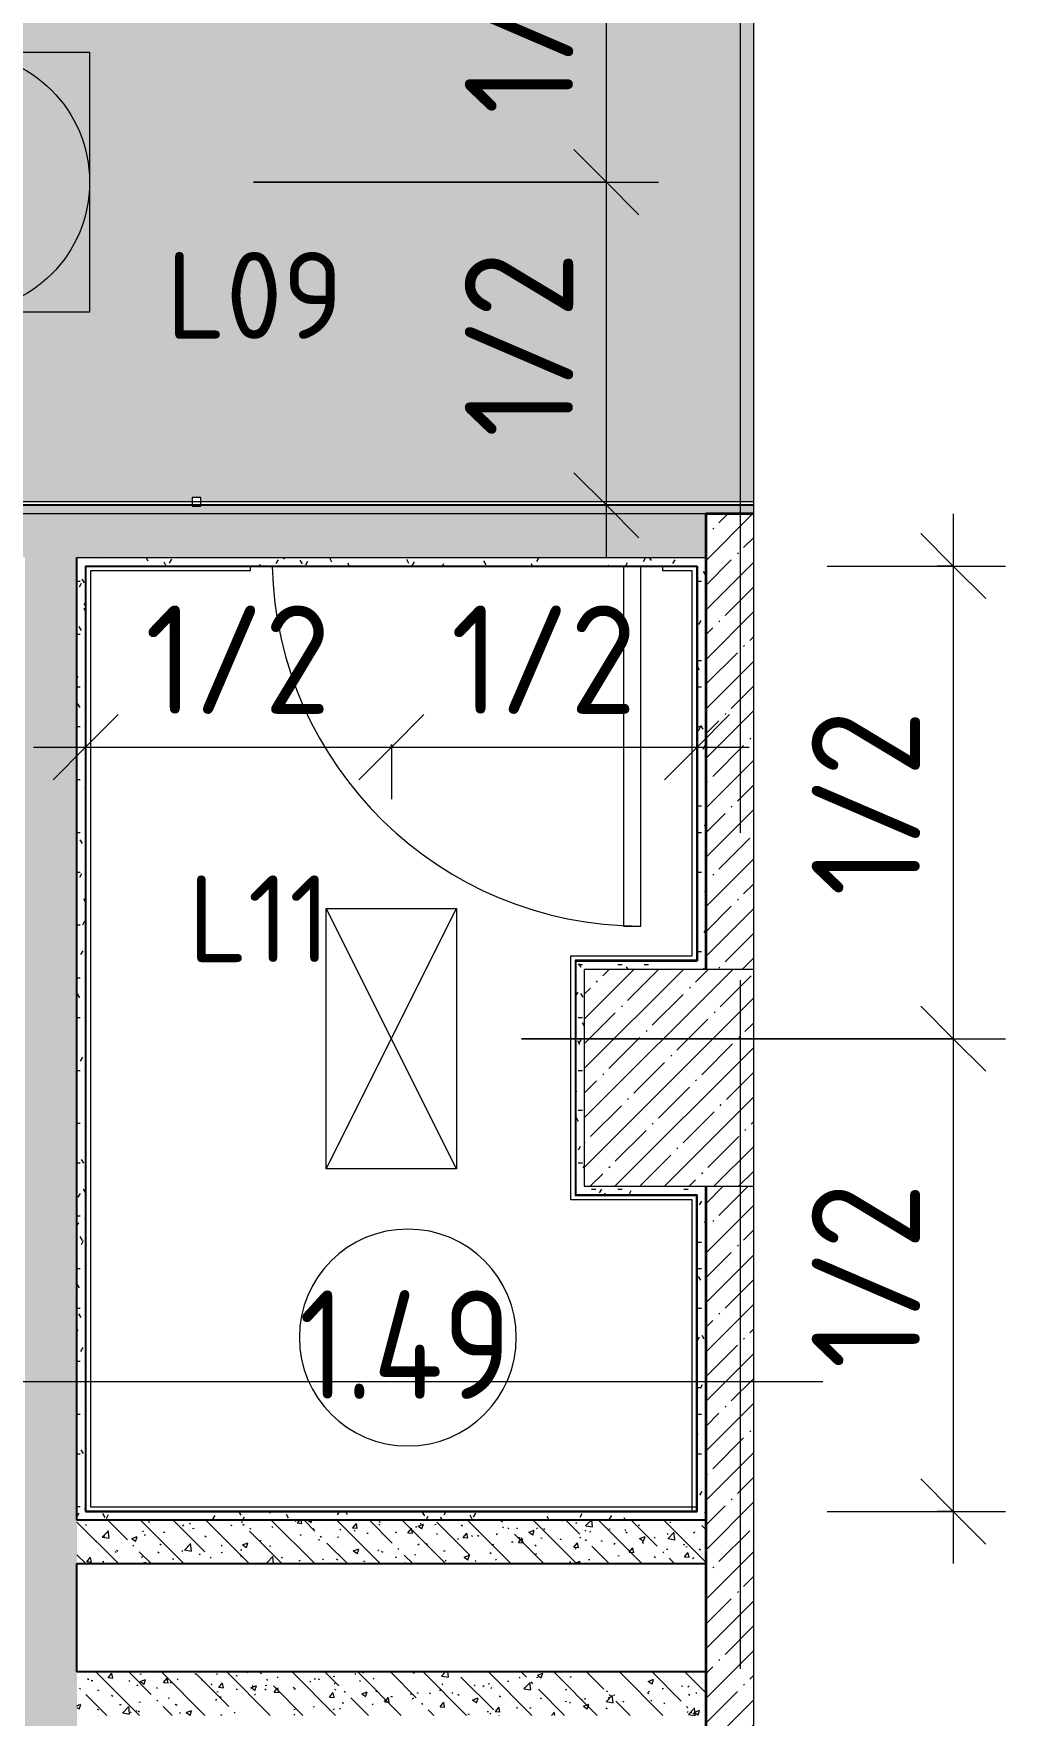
# Model space of a CAD drawing. Header units: millimetres. Extents: x 35802 to 233035, y -8553 to 29000.
# Drawn here: x 82930 to 85171, y 17380 to 21257 of the extents above; entities that cross this region are included whole.
import ezdxf

# ---------------------------------------------------------------- set-up
doc = ezdxf.new("R2010")
doc.units = ezdxf.units.MM
doc.linetypes.add('Осевая', pattern=[3175, 635, -476.25, 1587.5, -476.25])
for name, color, linetype, lineweight in [('A-ANNO-DIMS', 7, 'Continuous', 9), ('A-ANNO-DIMS-100', 7, 'Continuous', 9), ('A-ANNO-NOTE', 7, 'Continuous', 9), ('A-AREA-IDEN', 7, 'Continuous', 9), ('A-DETL-GENF', 7, 'Continuous', 9), ('A-DOOR', 7, 'Continuous', 9), ('A-DOOR-1', 7, 'Continuous', 13), ('A-WALL', 7, 'Continuous', 9), ('E-LITE-EQPM-IDEN', 7, 'Continuous', 9), ('I-WALL', 7, 'Continuous', 9), ('S-COLS', 7, 'Continuous', 9), ('Оси', 7, 'Continuous', 9), ('Оси-2', 7, 'Осевая', 9)]:
    doc.layers.add(name, color=color, linetype=linetype, lineweight=lineweight)
doc.layers.add('A-CLNG-PATT-1', color=7, linetype='Continuous', lineweight=9, transparency=1)
for name, color, linetype, lineweight, true_color in [('A-WALL-1', 7, 'Continuous', 35, 0x3c3c3c), ('A-WALL-2', 7, 'Continuous', 25, 0x3c3c3c), ('A-WALL-FNSH-2', 7, 'Continuous', 13, 0x3c3c3c)]:
    doc.layers.add(name, color=color, linetype=linetype, lineweight=lineweight, true_color=true_color)
doc.styles.add('GOST Common', font='GOST_Common.ttf', dxfattribs={"height": 200})
doc.styles.add('GOST Common_1', font='GOST_Common.ttf', dxfattribs={"width": 0.9, "height": 250})
doc.styles.add('ISOCPEUR', font='isocpeur.ttf', dxfattribs={"width": 0.9, "height": 250})
doc.dimstyles.new('ISO-2_5_0_9К_БОЛЬШОЙ', dxfattribs={"dimscale": 304.8, "dimtxt": 248.995294, "dimasz": 0.492126, "dimexe": 0.393701, "dimexo": 0.984252, "dimgap": 0, "dimtad": 1, "dimdec": 0, "dimrnd": 10, "dimzin": 0, "dimdsep": 46, "dimtxsty": 'ISOCPEUR', "dimblk1": 'OBLIQUE', "dimblk2": 'OBLIQUE', "dimsah": 1, "dimcen": 0.09, "dimdle": 0.393701, "dimazin": 0, "dimtfac": 1, "dimtdec": 4, "dimtix": 1, "dimtmove": 0, "dimatfit": 3, "dimfxl": 1, "dimtvp": 1, "dimtolj": 1, "dimtzin": 0, "dimarcsym": 2})
pattern_1 = [(45, (0, 0), (-57.02463, 57.02463), []), (45, (57.025, 0), (-57.02463, 57.02463), [100.806, -20.161, 3.353, -16.808])]
pattern_2 = [(135, (0, 0), (-75.43415, -75.43415), [106.68, -17.78, 3.556, -17.78]), (135, (0, 75.39), (-75.43415, -75.43415), []), (50, (0, 0), (127.52922, -11.15758), [13.335, -146.685]), (355, (0, 0), (-24.66966, 133.74002), [10.668, -117.348]), (100.451, (10.63, -0.93), (102.85973, 122.58178), [11.333, -124.663]), (46.184, (0, 35.56), (189.75516, -29.43036), [20.002, -220.027]), (96.636, (15.81, 33.1), (166.1822, 173.1996), [17, -186.995]), (351.184, (0, 35.56), (166.18393, 173.19757), [16.002, -176.022]), (21, (17.78, 26.67), (106.13027, -71.58603), [13.335, -146.685]), (326, (17.78, 26.67), (43.26188, 128.93175), [10.668, -117.348]), (71.451, (26.62, 20.7), (149.39198, 57.34505), [11.333, -124.663]), (37.5, (0, 0), (2.162228, 59.188357), [3.353, -112.573, 3.353, -115.773, -117.792]), (37.5, (0, 0), (2.162228, 59.188357), [-235.052, 3.353, -114.44]), (7.5, (0, 0), (46.773857, 70.126152), [3.353, -64.567, 3.353, -109.906, -44.894]), (7.5, (0, 0), (46.773857, 70.126152), [-181.178, 3.353, -41.542]), (327.5, (-39.65, 0), (94.91367, -4.010093), [3.353, -41.097, 3.353, -135.331, -184.023]), (327.5, (-39.65, 0), (94.91367, -4.010093), [-183.134, 3.353, -180.67]), (317.5, (-57.43, 0), (103.69057, 17.79882), [3.353, -54.432, 3.353, -88.748, -130.683]), (317.5, (-57.43, 0), (103.69057, 17.79882), [-149.885, 3.353, -127.33])]
pattern_3 = [(0, (0, 0), (121.92, 30.48), [10.058, -81.382, 10.058, -81.382, -487.68]), (0, (0, 0), (121.92, 30.48), [-182.88, 10.058, -172.822, 10.058, -81.382, -213.36]), (0, (0, 0), (121.92, 30.48), [-457.2, 10.058, -50.902, 10.058, -142.342]), (120, (45.72, 15.24), (-87.356454, 90.345817), [10.058, -81.382, 10.058, -81.382, -487.68]), (120, (45.72, 15.24), (-87.356454, 90.345817), [-182.88, 10.058, -172.822, 10.058, -81.382, -213.36]), (120, (45.72, 15.24), (-87.356454, 90.345817), [-457.2, 10.058, -50.902, 10.058, -142.342]), (240, (60.96, 76.2), (-34.563546, -120.825817), [10.058, -81.382, 10.058, -81.382, -487.68]), (240, (60.96, 76.2), (-34.563546, -120.825817), [-182.88, 10.058, -172.822, 10.058, -81.382, -213.36]), (240, (60.96, 76.2), (-34.563546, -120.825817), [-457.2, 10.058, -50.902, 10.058, -142.342])]

# ---------------------------------------------------------------- blocks, each defined once
blk = doc.blocks.new('110_Дверь_СКБ_1Ст_Внутренняя1 - Д-7_п__950x2100h_Туалет-32105350-План расстановки осветительного оборудования 1 этажа в осях 12-23')
at = {"layer": 'A-DOOR'}
blk.add_arc((-412.5, 50), 850, 1.3527, 90, dxfattribs=at)
at = {"layer": 'A-DOOR-1'}
for p, q in [((-412.5, 900), (-412.5, 70)), ((-372.5, 900), (-412.5, 900)), ((-372.5, 70), (-372.5, 900))]:
    blk.add_line(p, q, dxfattribs=at)
blk = doc.blocks.new('BSC_Колонна _Прямоугольная - 500х500-V38-План расстановки осветительного оборудования 1 этажа в осях 12-23')
at = {"layer": 'S-COLS'}
h = blk.add_hatch(dxfattribs=at)
h.set_pattern_fill('FP_54', color=256, style=0, pattern_type=2)
h.set_pattern_definition([(45, (-84450, -18850), (-57.02463, 57.02463), []), (45, (-84392.975, -18850), (-57.02463, 57.02463), [100.806, -20.161, 3.353, -16.808])])
h.paths.add_polyline_path([(-250, -250), (140, -250), (140, 250), (-250, 250)])
for p, q in [((140, 250), (-250, 250)), ((-250, 250), (-250, -250)), ((-250, -250), (140, -250))]:
    blk.add_line(p, q, dxfattribs=at)
blk = doc.blocks.new('DET_L_Линия разрыва - М100-30654842-План расстановки осветительного оборудования 1 этажа в осях 12-23')
at = {"layer": 'A-DETL-GENF'}
blk.add_line((24079.7, 0), (12339.9, 0), dxfattribs=at)
blk = doc.blocks.new('Марка_Помещения - Номер-25198446-План расстановки осветительного оборудования 1 этажа в осях 12-23')
at = {"layer": 'A-AREA-IDEN'}
for start, end in [(360, 180), (180, 360)]:
    blk.add_arc((0, 0), 2.5, start, end, dxfattribs=at)
blk = doc.blocks.new('DIMBLOCK113-План расстановки осветительного оборудования 1 этажа в осях 12-23')
at = {"layer": 'A-ANNO-DIMS-100', "lineweight": 20}
for p, q in [((84251, 20915), (84176, 20990)), ((84251, 20915), (84326, 20840)), ((84251, 20170), (84176, 20245)), ((84251, 20170), (84326, 20095))]:
    blk.add_line(p, q, dxfattribs=at)
at = {"layer": 'A-ANNO-DIMS-100'}
for p, q in [((83437.3, 20915), (84371, 20915)), ((84251, 20915), (83437.3, 20915)), ((84251, 20050), (84251, 20915)), ((84445, 20170), (84131, 20170)), ((84251, 20170), (84445, 20170))]:
    blk.add_line(p, q, dxfattribs=at)
at = {"layer": 'A-ANNO-DIMS-100', "color": 0, "insert": (83924.4, 20327), "char_height": 250, "width": 517.144, "attachment_point": 1, "rotation": 90, "line_spacing_factor": 1.149209, "style": 'ISOCPEUR'}
blk.add_mtext('1/2', dxfattribs=at)
blk = doc.blocks.new('_Oblique')
at = {"color": 0, "linetype": 'ByBlock', "lineweight": -2}
blk.add_line((-0.5, -0.5), (0.5, 0.5), dxfattribs=at)
blk = doc.blocks.new('DIMBLOCK114-План расстановки осветительного оборудования 1 этажа в осях 12-23')
at = {"layer": 'A-ANNO-DIMS-100'}
for p, q in [((84251, 20915), (84251, 21780)), ((84445, 21660), (84131, 21660)), ((84251, 21660), (84445, 21660)), ((83437.3, 20915), (84371, 20915)), ((84251, 20915), (83437.3, 20915))]:
    blk.add_line(p, q, dxfattribs=at)
at = {"layer": 'A-ANNO-DIMS-100', "lineweight": 20}
for p, q in [((84251, 21660), (84176, 21735)), ((84251, 21660), (84326, 21585)), ((84251, 20915), (84176, 20990)), ((84251, 20915), (84326, 20840))]:
    blk.add_line(p, q, dxfattribs=at)
at = {"layer": 'A-ANNO-DIMS-100', "color": 0, "insert": (83924.4, 21072), "char_height": 250, "width": 517.144, "attachment_point": 1, "rotation": 90, "line_spacing_factor": 1.149209, "style": 'ISOCPEUR'}
blk.add_mtext('1/2', dxfattribs=at)
blk = doc.blocks.new('DIMBLOCK135-План расстановки осветительного оборудования 1 этажа в осях 12-23')
at = {"layer": 'A-ANNO-DIMS-100'}
for p, q in [((83050, 19418.4), (83050, 19732.4)), ((82930, 19612.4), (83755, 19612.4)), ((83050, 19612.4), (83050, 19418.4)), ((83755, 19618.3), (83755, 19492.4)), ((83755, 19612.4), (83755, 19618.3))]:
    blk.add_line(p, q, dxfattribs=at)
at = {"layer": 'A-ANNO-DIMS-100', "lineweight": 20}
for p, q in [((83050, 19612.4), (83125, 19687.4)), ((83755, 19612.4), (83830, 19687.4)), ((83050, 19612.4), (82975, 19537.4)), ((83755, 19612.4), (83680, 19537.4))]:
    blk.add_line(p, q, dxfattribs=at)
at = {"layer": 'A-ANNO-DIMS-100', "color": 0, "insert": (83187, 19939), "char_height": 250, "width": 517.144, "attachment_point": 1, "line_spacing_factor": 1.149209, "style": 'ISOCPEUR'}
blk.add_mtext('1/2', dxfattribs=at)
blk = doc.blocks.new('DIMBLOCK136-План расстановки осветительного оборудования 1 этажа в осях 12-23')
at = {"layer": 'A-ANNO-DIMS-100'}
for p, q in [((84460, 19418.4), (84460, 19732.4)), ((83755, 19618.3), (83755, 19492.4)), ((83755, 19612.4), (83755, 19618.3)), ((83755, 19612.4), (84580, 19612.4)), ((84460, 19612.4), (84460, 19418.4))]:
    blk.add_line(p, q, dxfattribs=at)
at = {"layer": 'A-ANNO-DIMS-100', "lineweight": 20}
for p, q in [((83755, 19612.4), (83830, 19687.4)), ((84460, 19612.4), (84535, 19687.4)), ((83755, 19612.4), (83680, 19537.4)), ((84460, 19612.4), (84385, 19537.4))]:
    blk.add_line(p, q, dxfattribs=at)
at = {"layer": 'A-ANNO-DIMS-100', "color": 0, "insert": (83892, 19939), "char_height": 250, "width": 517.144, "attachment_point": 1, "line_spacing_factor": 1.149209, "style": 'ISOCPEUR'}
blk.add_mtext('1/2', dxfattribs=at)
blk = doc.blocks.new('DIMBLOCK137-План расстановки осветительного оборудования 1 этажа в осях 12-23')
at = {"layer": 'A-ANNO-DIMS-100'}
for p, q in [((85051, 20150), (85051, 18940)), ((84760, 20030), (85171, 20030)), ((85051, 20030), (85013.5, 20030)), ((84055, 18940), (85171, 18940)), ((85051, 18940), (84055, 18940))]:
    blk.add_line(p, q, dxfattribs=at)
at = {"layer": 'A-ANNO-DIMS-100', "lineweight": 20}
for p, q in [((85051, 20030), (84976, 20105)), ((85051, 20030), (85126, 19955)), ((85051, 18940), (84976, 19015)), ((85051, 18940), (85126, 18865))]:
    blk.add_line(p, q, dxfattribs=at)
at = {"layer": 'A-ANNO-DIMS-100', "color": 0, "insert": (84724.4, 19269.5), "char_height": 250, "width": 517.144, "attachment_point": 1, "rotation": 90, "line_spacing_factor": 1.149209, "style": 'ISOCPEUR'}
blk.add_mtext('1/2', dxfattribs=at)
blk = doc.blocks.new('DIMBLOCK138-План расстановки осветительного оборудования 1 этажа в осях 12-23')
at = {"layer": 'A-ANNO-DIMS-100', "lineweight": 20}
for p, q in [((85051, 18940), (84976, 19015)), ((85051, 18940), (85126, 18865)), ((85051, 17850), (84976, 17925)), ((85051, 17850), (85126, 17775))]:
    blk.add_line(p, q, dxfattribs=at)
at = {"layer": 'A-ANNO-DIMS-100'}
for p, q in [((84055, 18940), (85171, 18940)), ((85051, 18940), (84055, 18940)), ((85051, 18940), (85051, 17730)), ((84760, 17850), (85171, 17850)), ((85051, 17850), (85013.5, 17850))]:
    blk.add_line(p, q, dxfattribs=at)
at = {"layer": 'A-ANNO-DIMS-100', "color": 0, "insert": (84724.4, 18179.5), "char_height": 250, "width": 517.144, "attachment_point": 1, "rotation": 90, "line_spacing_factor": 1.149209, "style": 'ISOCPEUR'}
blk.add_mtext('1/2', dxfattribs=at)

msp = doc.modelspace()

# ---------------------------------------------------------------- hatches: boundary and pattern name
at = {"layer": 'A-CLNG-PATT-1'}
h = msp.add_hatch(color=256, dxfattribs=at)
h.paths.add_polyline_path([(84590, 20178), (84590, 21652), (82302, 21652), (82302, 22672), (68282, 22672), (68282, 26852), (68202, 26852), (68202, 26860), (67111, 26860), (67110, 26852), (66788, 26852), (66788, 26472), (66132, 26472), (66132, 26859), (60788, 26859), (60788, 26472), (60132, 26472), (60132, 26852), (57578, 26852), (57578, 25558), (57958, 25558), (57958, 24978), (58130, 24978), (58130, 24950), (58180, 24950), (58180, 24850), (58785, 24850), (58785, 24950), (58835, 24950), (58835, 24850), (59885, 24850), (59885, 24950), (59935, 24950), (59935, 24850), (60560, 24850), (60560, 24950), (60770, 24950), (60770, 24955), (61865, 24955), (61865, 24950), (61935, 24950), (61935, 24955), (63055, 24955), (63055, 24950), (63125, 24950), (63125, 24955), (64245, 24955), (64245, 24950), (64315, 24950), (64315, 24955), (65435, 24955), (65435, 24950), (65505, 24950), (65505, 24955), (66090, 24955), (66090, 24950), (66760, 24950), (66760, 24960), (66780, 24960), (66780, 24970.5), (66788, 24970.5), (66788, 22672), (66288, 22672), (66288, 21178), (78707.8, 21178), (78707.8, 20178), (83295.5, 20178), (83295.5, 20188), (83315.5, 20188), (83315.5, 20178)])
h.paths.add_polyline_path([(58140, 24810), (58140, 24850), (58130, 24850), (58130, 24810)])
h.paths.add_polyline_path([(60600, 24830), (60610, 24830), (60610, 24850), (60600, 24850)])
at = {"layer": 'I-WALL'}
h = msp.add_hatch(dxfattribs=at)
h.set_pattern_fill('FP_67', color=256, style=0, pattern_type=2)
h.set_pattern_definition(pattern_3)
h.paths.add_polyline_path([(84480, 20150), (84590, 20150), (84590, 20170), (78679.8, 20170), (78679.8, 20150), (83263.9, 20150)])
h = msp.add_hatch(dxfattribs=at)
h.set_pattern_fill('FP_21', color=256, style=0, pattern_type=2)
h.set_pattern_definition(pattern_2)
h.paths.add_polyline_path([(84480, 20050), (84480, 20150), (81550, 20150), (81550, 20050), (83263.9, 20050)])
h = msp.add_hatch(dxfattribs=at)
h.set_pattern_fill('FP_1', color=256, style=0, pattern_type=2)
h.set_pattern_definition(pattern_1)
h.paths.add_polyline_path([(84590, 19100), (84590, 20150), (84480, 20150), (84480, 19100)])
h = msp.add_hatch(dxfattribs=at)
h.set_pattern_fill('FP_67', color=256, style=0, pattern_type=2)
h.set_pattern_definition(pattern_3)
h.paths.add_polyline_path([(82930, 15270), (82930, 20050), (82910, 20050), (82910, 15270)])
h = msp.add_hatch(dxfattribs=at)
h.set_pattern_fill('FP_21', color=256, style=0, pattern_type=2)
h.set_pattern_definition(pattern_2)
h.paths.add_polyline_path([(83030, 15250), (83030, 20050), (82930, 20050), (82930, 15250)])
h = msp.add_hatch(dxfattribs=at)
h.set_pattern_fill('FP_67', color=256, style=0, pattern_type=2)
h.set_pattern_definition(pattern_3)
h.paths.add_polyline_path([(84460, 20030), (84480, 20030), (84480, 20050), (83030, 20050), (83030, 20030), (83263.9, 20030)])
h = msp.add_hatch(dxfattribs=at)
h.set_pattern_fill('FP_67', color=256, style=0, pattern_type=2)
h.set_pattern_definition(pattern_3)
h.paths.add_polyline_path([(83030, 17830), (83050, 17830), (83050, 20030), (83030, 20030), (83030, 19329.5)])
h = msp.add_hatch(dxfattribs=at)
h.set_pattern_fill('FP_67', color=256, style=0, pattern_type=2)
h.set_pattern_definition(pattern_3)
h.paths.add_polyline_path([(84460, 19120), (84480, 19120), (84480, 20030), (84460, 20029), (84460, 19121)])
h = msp.add_hatch(dxfattribs=at)
h.set_pattern_fill('FP_67', color=256, style=0, pattern_type=2)
h.set_pattern_definition(pattern_3)
h.paths.add_polyline_path([(84180, 18600), (84200, 18600), (84200, 19120), (84180, 19120), (84180, 19100)])
h = msp.add_hatch(dxfattribs=at)
h.set_pattern_fill('FP_67', color=256, style=0, pattern_type=2)
h.set_pattern_definition(pattern_3)
h.paths.add_polyline_path([(84200, 19100), (84480, 19100), (84480, 19120), (84200, 19120)])
h = msp.add_hatch(dxfattribs=at)
h.set_pattern_fill('FP_67', color=256, style=0, pattern_type=2)
h.set_pattern_definition(pattern_3)
h.paths.add_polyline_path([(84459, 18580), (84460, 18580), (84460, 18600), (84180, 18600), (84180, 18580), (84200, 18580)])
h = msp.add_hatch(dxfattribs=at)
h.set_pattern_fill('FP_67', color=256, style=0, pattern_type=2)
h.set_pattern_definition(pattern_3)
h.paths.add_polyline_path([(84460, 17850), (84480, 17850), (84480, 18600), (84460, 18600), (84460, 17851)])
h = msp.add_hatch(dxfattribs=at)
h.set_pattern_fill('FP_1', color=256, style=0, pattern_type=2)
h.set_pattern_definition(pattern_1)
h.paths.add_polyline_path([(84590, 15650), (84590, 18600), (84480, 18600), (84480, 15650)])
h = msp.add_hatch(dxfattribs=at)
h.set_pattern_fill('FP_67', color=256, style=0, pattern_type=2)
h.set_pattern_definition(pattern_3)
h.paths.add_polyline_path([(83050, 17830), (84480, 17830), (84480, 17850), (83050, 17850)])
h = msp.add_hatch(dxfattribs=at)
h.set_pattern_fill('FP_21', color=256, style=0, pattern_type=2)
h.set_pattern_definition(pattern_2)
h.paths.add_polyline_path([(84480, 17730), (84480, 17830), (83030, 17830), (83030, 17730), (83263.9, 17730)])
h = msp.add_hatch(dxfattribs=at)
h.set_pattern_fill('FP_21', color=256, style=0, pattern_type=2)
h.set_pattern_definition(pattern_2)
h.paths.add_polyline_path([(84480, 17380), (84480, 17480), (83030, 17480), (83030, 17380), (83263.9, 17380)])

# ---------------------------------------------------------------- linework, layer by layer
at = {"layer": 'A-ANNO-NOTE'}
for p, q in [((82459, 21215), (83059, 21215)), ((83059, 21215), (83059, 20615)), ((83059, 20615), (82459, 20615)), ((83605, 18640), (83605, 19240)), ((83605, 19240), (83905, 19240)), ((83905, 18640), (83605, 19240)), ((83605, 18640), (83905, 19240)), ((83905, 19240), (83905, 18640)), ((83905, 18640), (83605, 18640))]:
    msp.add_line(p, q, dxfattribs=at)
msp.add_circle((82759, 20915), 300, dxfattribs=at)
at = {"layer": 'A-WALL'}
for p, q in [((84480, 20150), (81550, 20150)), ((83030, 20050), (84480, 20050))]:
    msp.add_line(p, q, dxfattribs=at)
at = {"layer": 'A-WALL-1'}
for p, q in [((84480, 20150), (84480, 19100)), ((84590, 20150), (84480, 20150)), ((84480, 18600), (84480, 15650))]:
    msp.add_line(p, q, dxfattribs=at)
at = {"layer": 'A-WALL-2'}
for p, q in [((84590, 20170), (78699.8, 20170)), ((83030, 17830), (83030, 20050)), ((83050, 20030), (84460, 20030)), ((83050, 20030), (83050, 17850)), ((84460, 20030), (84460, 19120)), ((84180, 19120), (84180, 18580)), ((84180, 19120), (84460, 19120)), ((84180, 18580), (84460, 18580)), ((84460, 17850), (84460, 18580)), ((83050, 17850), (84460, 17850)), ((84480, 17830), (83030, 17830)), ((83030, 17730), (84480, 17730)), ((83030, 17480), (83030, 17730)), ((84480, 17480), (83030, 17480))]:
    msp.add_line(p, q, dxfattribs=at)
at = {"layer": 'A-WALL-FNSH-2'}
for p, q in [((84590, 20178), (78707.8, 20178)), ((83315.5, 20188), (83295.5, 20188)), ((83295.5, 20188), (83295.5, 20168)), ((83295.5, 20168), (83315.5, 20168)), ((83315.5, 20168), (83315.5, 20188)), ((83051, 20029), (84459, 20029)), ((83051, 17851), (83051, 20029)), ((84459, 20029), (84459, 19121)), ((84179, 19121), (84179, 18579)), ((84459, 19121), (84179, 19121)), ((84179, 18579), (84459, 18579)), ((84459, 17851), (84459, 18580)), ((84459, 17851), (83051, 17851))]:
    msp.add_line(p, q, dxfattribs=at)
at = {"layer": 'I-WALL'}
for p, q in [((83061, 20019), (83061, 17861)), ((83430, 20019), (83061, 20019)), ((83430, 20019), (83430, 20030)), ((84380, 20030), (84380, 20019)), ((84449, 20019), (84380, 20019)), ((84449, 19131), (84449, 20019)), ((84169, 18569), (84169, 19131)), ((84169, 19131), (84449, 19131)), ((84449, 18569), (84169, 18569)), ((84449, 17850), (84449, 18569)), ((83061, 17861), (84460, 17861))]:
    msp.add_line(p, q, dxfattribs=at)
at = {"layer": 'Оси'}
for p, q in [((84560, 19415.1), (84560, 21915.1)), ((82250, 18150), (84750, 18150))]:
    msp.add_line(p, q, dxfattribs=at)
at = {"layer": 'Оси-2'}
msp.add_line((84560, 501), (84560, 19415.1), dxfattribs=at)

# ---------------------------------------------------------------- block references
at = {"layer": 'A-AREA-IDEN', "xscale": 99.99999999999993, "yscale": 99.99999999999993, "zscale": 99.99999999999993}
msp.add_blockref('Марка_Помещения - Номер-25198446-План расстановки осветительного оборудования 1 этажа в осях 12-23', (83793, 18251.1), dxfattribs=at)
at = {"layer": 'A-DETL-GENF', "rotation": 90.00000000000031}
msp.add_blockref('DET_L_Линия разрыва - М100-30654842-План расстановки осветительного оборудования 1 этажа в осях 12-23', (84590, 3301.1), dxfattribs=at)
at = {"layer": 'A-DOOR', "rotation": 180}
msp.add_blockref('110_Дверь_СКБ_1Ст_Внутренняя1 - Д-7_п__950x2100h_Туалет-32105350-План расстановки осветительного оборудования 1 этажа в осях 12-23', (83917.5, 20100), dxfattribs=at)
at = {"layer": 'S-COLS'}
msp.add_blockref('BSC_Колонна _Прямоугольная - 500х500-V38-План расстановки осветительного оборудования 1 этажа в осях 12-23', (84450, 18850), dxfattribs=at)

# ---------------------------------------------------------------- texts
at = {"layer": 'A-AREA-IDEN', "insert": (83542.1, 18359.7), "char_height": 250, "width": 627.721, "attachment_point": 1, "style": 'GOST Common_1'}
msp.add_mtext('1.49', dxfattribs=at)
at = {"layer": 'E-LITE-EQPM-IDEN', "char_height": 200, "attachment_point": 1, "style": 'GOST Common'}
for s, insert, width in [('L09', (83235.8, 20754.1), 529.114), ('L11', (83286.4, 19316.6), 416.877)]:
    msp.add_mtext(s, dxfattribs=dict(at, insert=insert, width=width))

# ---------------------------------------------------------------- dimensions: what is measured, and where the dimension line sits
at = {"layer": 'A-ANNO-DIMS'}
for base, p1, p2, override, picture, middle in [((84251, 21660), (83137.3, 20915), (84145, 21660), {"dimpost": '<>', "dimfxl": 1253.173983}, 'DIMBLOCK114-План расстановки осветительного оборудования 1 этажа в осях 12-23', (84126, 21287.5)), ((84251, 20915), (84145, 20170), (83137.3, 20915), {"dimpost": '<>', "dimfxl": 1253.173983}, 'DIMBLOCK113-План расстановки осветительного оборудования 1 этажа в осях 12-23', (84126, 20542.5)), ((85051, 18940), (84460, 20030), (83755, 18940), {"dimpost": '<>', "dimfxl": 1298.123682}, 'DIMBLOCK137-План расстановки осветительного оборудования 1 этажа в осях 12-23', (84926, 19485)), ((85051, 17850), (83755, 18940), (84460, 17850), {"dimpost": '<>', "dimfxl": 1298.123682}, 'DIMBLOCK138-План расстановки осветительного оборудования 1 этажа в осях 12-23', (84926, 18395))]:
    dim = msp.add_linear_dim(base=base, p1=p1, p2=p2, angle=90, text='1/2', dimstyle='ISO-2_5_0_9К_БОЛЬШОЙ', override=override, dxfattribs=at)
    dim.commit()
    dim.dimension.update_dxf_attribs({"geometry": picture, "text_midpoint": middle})
for base, p1, p2, picture, middle in [((83755, 19612.4), (83050, 19718.4), (83755, 19318.3), 'DIMBLOCK135-План расстановки осветительного оборудования 1 этажа в осях 12-23', (83402.5, 19737.4)), ((84460, 19612.4), (83755, 19318.3), (84460, 19718.4), 'DIMBLOCK136-План расстановки осветительного оборудования 1 этажа в осях 12-23', (84107.5, 19737.4))]:
    dim = msp.add_linear_dim(base=base, p1=p1, p2=p2, text='1/2', dimstyle='ISO-2_5_0_9К_БОЛЬШОЙ', override={"dimpost": '<>', "dimfxl": 810.629429}, dxfattribs=at)
    dim.commit()
    dim.dimension.update_dxf_attribs({"geometry": picture, "text_midpoint": middle})

doc.saveas('drawing.dxf')
